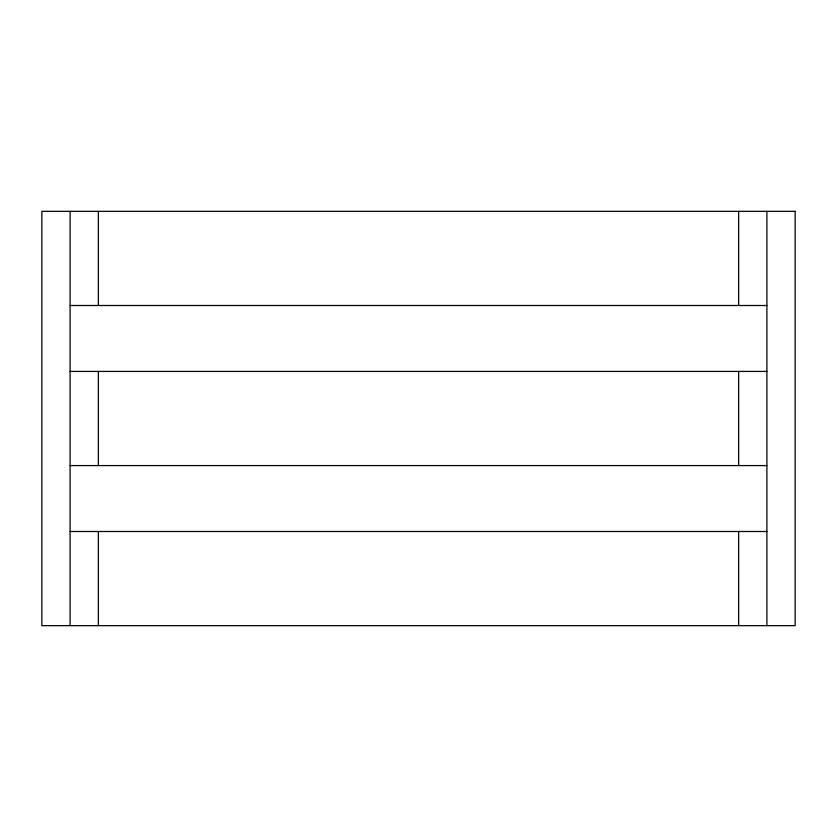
<?xml version="1.0" encoding="UTF-8"?>
<svg xmlns="http://www.w3.org/2000/svg" width="837" height="837" viewBox="0 0 837 837"><rect width="100%" height="100%" fill="white"/><g stroke="black" fill="none" stroke-linecap="round" stroke-linejoin="round"><path stroke-width="1.26" d="M70.099 305.505L766.901 305.505M70.099 371.419L766.901 371.419M70.099 465.581L766.901 465.581M70.099 531.495L766.901 531.495M766.901 211.342L766.901 625.657M738.652 211.342L738.652 305.505M738.652 371.419L738.652 465.581M738.652 531.495L738.652 625.657M98.347 211.342L98.347 305.505M98.347 371.419L98.347 465.581M98.347 531.495L98.347 625.657M70.099 211.342L70.099 625.657M795.15 211.342L41.85 211.342L41.85 625.657L795.15 625.657L795.15 211.342"/></g></svg>
